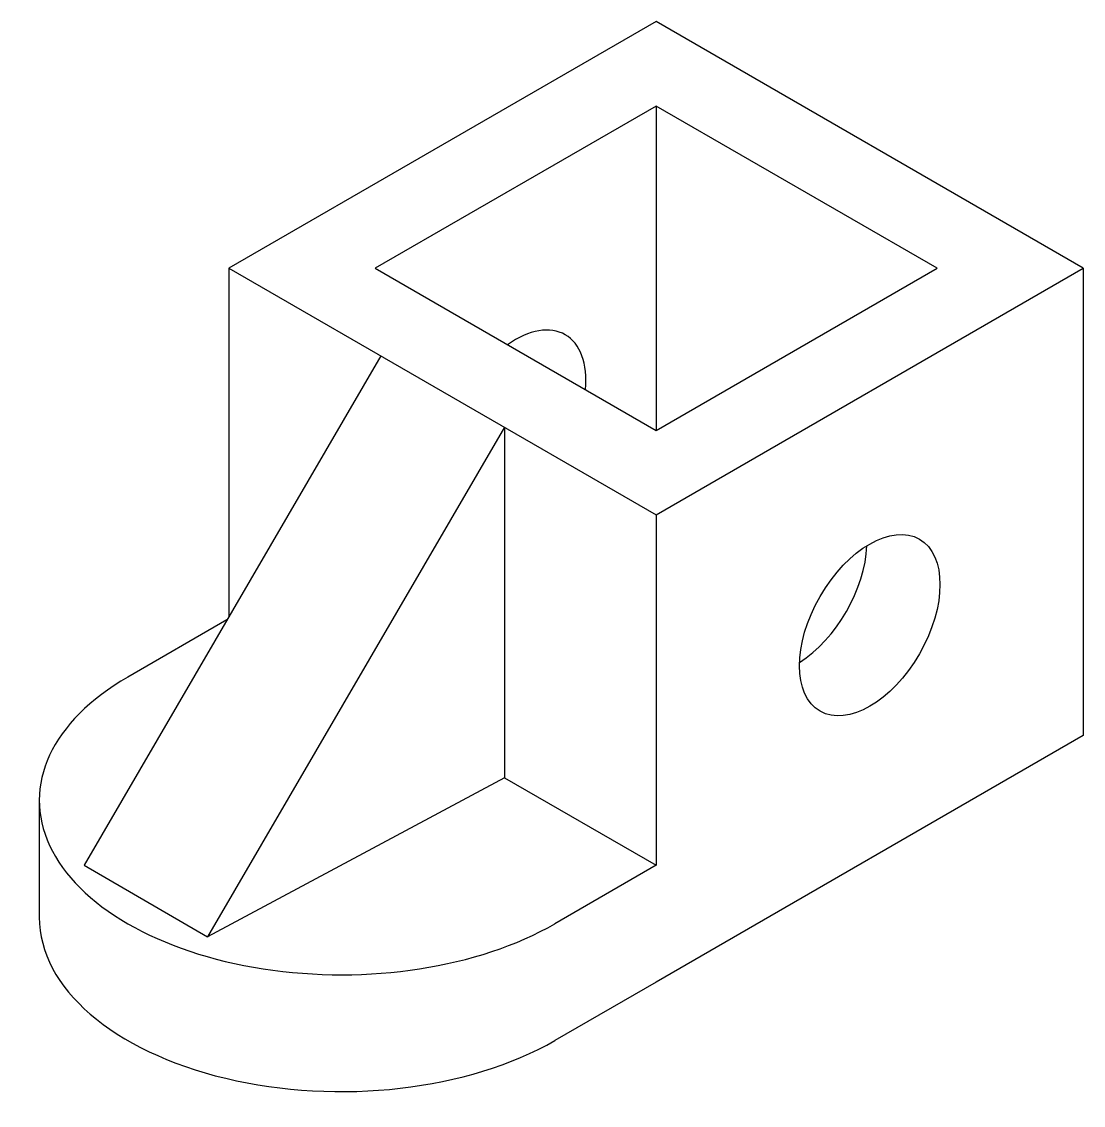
# Model space of a CAD drawing. Header units: millimetres. Extents: x 58 to 221, y 58 to 225.
import ezdxf

# ---------------------------------------------------------------- set-up
doc = ezdxf.new("R2010")
doc.units = ezdxf.units.MM

msp = doc.modelspace()

# ---------------------------------------------------------------- linework, layer by layer
for p, q in [((155.29, 224.83), (89.47, 186.83)), ((221.11, 186.83), (155.29, 224.83)), ((155.29, 211.83), (111.99, 186.83)), ((198.59, 186.83), (155.29, 211.83)), ((155.29, 211.83), (155.29, 161.83)), ((89.47, 186.83), (155.29, 148.83)), ((89.47, 186.83), (89.47, 133.18)), ((111.99, 186.83), (155.29, 161.83)), ((155.29, 148.83), (221.11, 186.83)), ((155.29, 161.83), (198.59, 186.83)), ((221.11, 186.83), (221.11, 114.83)), ((112.86, 173.33), (67.14, 94.83)), ((131.91, 162.33), (86.19, 83.83)), ((131.91, 162.33), (131.91, 108.33)), ((155.29, 148.83), (155.29, 94.83)), ((89.17, 132.65), (73.89, 123.83)), ((221.11, 114.83), (155.29, 76.83)), ((131.91, 108.33), (86.19, 83.83)), ((131.91, 108.33), (155.29, 94.83)), ((60.25, 104.83), (60.25, 86.83)), ((67.14, 94.83), (86.19, 83.83)), ((155.29, 94.83), (139.7, 85.83)), ((155.29, 76.83), (139.7, 67.83))]:
    msp.add_line(p, q)
for centre, major_axis, start_param, end_param in [((133.64, 163.33), (-7.65, -13.26), 2.242415, 4.04077), ((176.94, 138.33), (-7.65, -13.26), 0.826244, 2.315349), ((106.79, 104.83), (-46.54, 0), 5.497787, 8.63938), ((106.79, 86.83), (-46.54, 0), 6.283185, 8.63938)]:
    msp.add_ellipse(centre, major_axis=major_axis, ratio=0.57735, start_param=start_param, end_param=end_param)
msp.add_ellipse((188.2, 131.83), major_axis=(-7.65, -13.26), ratio=0.57735)

doc.saveas('drawing.dxf')
